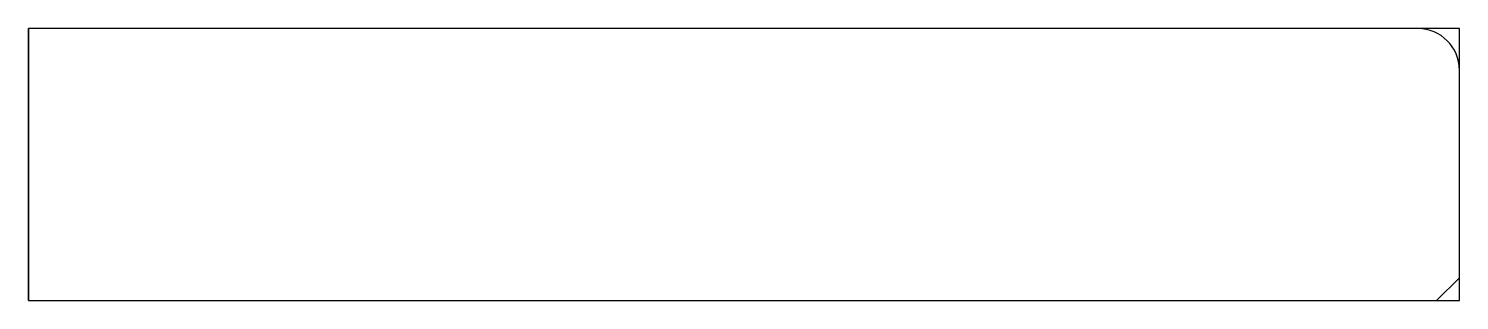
# Model space of a CAD drawing. Extents: x 0 to 105, y 0 to 20.
import ezdxf

# ---------------------------------------------------------------- set-up
doc = ezdxf.new("R2010")
doc.units = 0
doc.layers.get('0').update_dxf_attribs({"linetype": 'CONTINUOUS'})

msp = doc.modelspace()

# ---------------------------------------------------------------- linework, layer by layer
at = {"linetype": 'CONTINUOUS'}
for p, q in [((105, 20), (0, 20)), ((0, 0), (0, 20)), ((101.95, 20), (0, 20)), ((0, 20), (0, 0)), ((105, 0), (105, 20)), ((105, 1.67), (105, 16.95)), ((103.33, 0), (105, 1.67)), ((0, 0), (105, 0)), ((0, 0), (103.33, 0))]:
    msp.add_line(p, q, dxfattribs=at)
msp.add_arc((101.95, 16.95), 3.05, 360, 90, dxfattribs=at)

doc.saveas('drawing.dxf')
